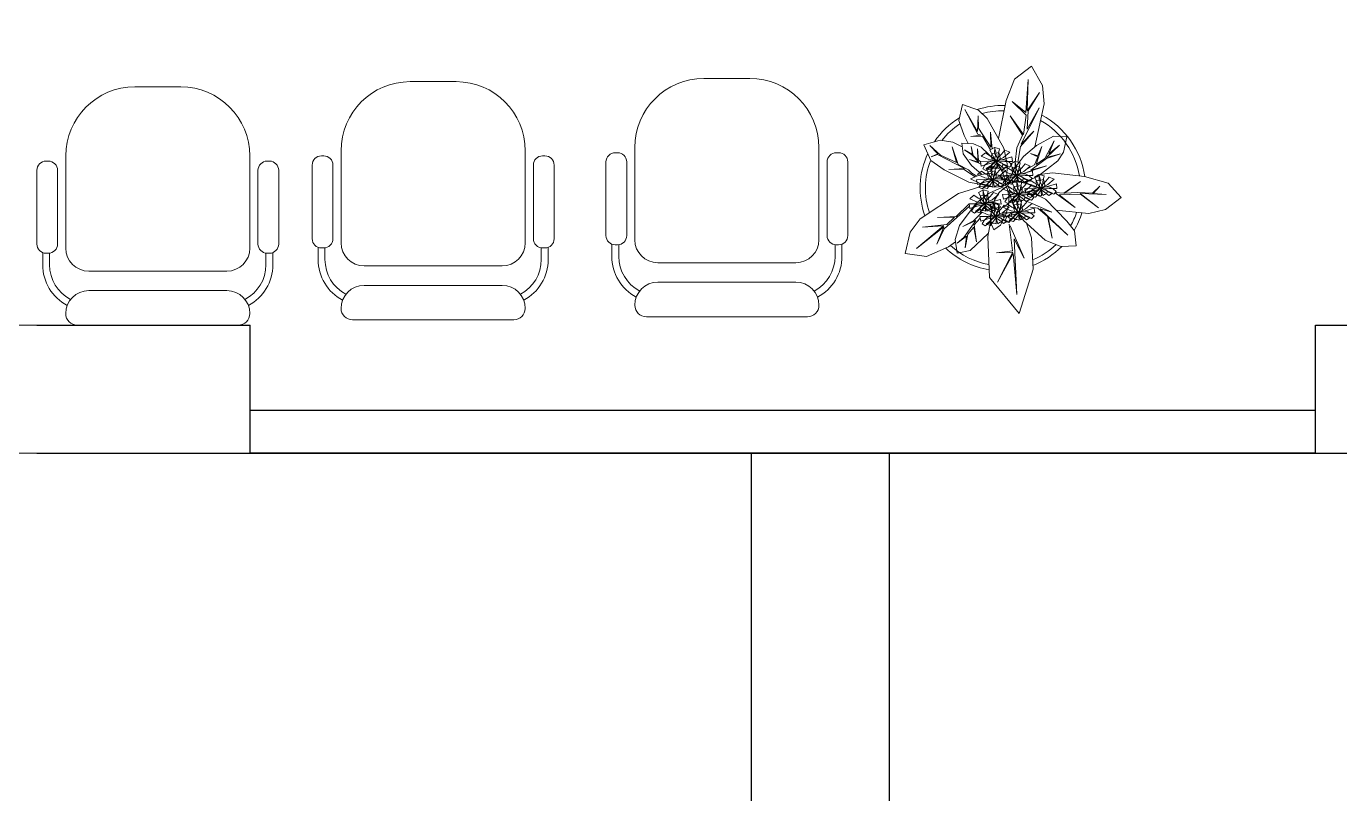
# Model space of a CAD drawing. Header units: millimetres. Extents: x -1911 to 4021, y -174 to 2851.
# Drawn here: x 416.9 to 725.1, y 158.6 to 338.5 of the extents above; entities that cross this region are included whole.
import ezdxf

# ---------------------------------------------------------------- set-up
doc = ezdxf.new("R2010")
doc.units = ezdxf.units.MM
doc.layers.add('ARREDI attrezzature - furniture', color=175, linetype='Continuous', lineweight=9)
doc.layers.add('PIANTA - plant', color=94, linetype='Continuous', lineweight=13)
doc.layers.add('FIORITURA - flower', color=7, linetype='Continuous', lineweight=0, true_color=0xeb00eb)

# ---------------------------------------------------------------- blocks, each defined once
blk = doc.blocks.new('pianta3')
at = {"layer": 'ARREDI attrezzature - furniture'}
for radius, start, end in [(19.41, 88.4924, 108.1217), (18.18, 89.1664, 105.5636), (19.41, 121.7051, 145.8337), (18.18, 123.6845, 141.9992), (18.18, 9.2486, 60.8808), (19.41, 8.2379, 61.9732), (19.41, 155.2534, 199.3579), (18.18, 158.753, 198.4028), (18.18, 330.9068, 342.0531), (19.41, 329.3535, 342.8282), (19.41, 226.1798, 260.4423), (18.18, 227.4038, 259.618), (18.18, 292.5583, 313.4518), (19.41, 291.2657, 315.3878)]:
    blk.add_arc((5662.1, 872.53), radius, start, end, dxfattribs=at)
at = {"layer": 'FIORITURA - flower', "lineweight": 0}
for points in [[(5660.62, 878.94), (5661.65, 879.16), (5662.62, 879.15), (5663.47, 878.73), (5664.18, 878.09), (5663.62, 877.45), (5662.37, 877.92), (5662.05, 878.07), (5661.94, 878.42), (5661.41, 878.7), (5660.66, 878.9), (5660.76, 878.14), (5661.03, 877.15), (5661.43, 877.43), (5661.93, 877.54), (5662.07, 877.99), (5661.94, 878.42), (5661.41, 878.7), (5660.7, 878.88), (5660.91, 879.38), (5661.03, 880.36), (5661.33, 881.79), (5660.18, 882.08), (5660.16, 880.75), (5660.73, 879.77), (5660.81, 879.26), (5660.61, 878.8), (5660.02, 878.89), (5659.6, 879.21), (5659.46, 879.85), (5659.49, 880.69), (5660.16, 880.75), (5660.73, 879.77), (5660.81, 879.13), (5660.71, 878.88), (5660.52, 878.34), (5660.08, 877.74), (5659.34, 876.75), (5658.34, 877), (5660.51, 878.82), (5659.7, 878.48), (5658.74, 878.28), (5657.04, 877.74), (5656.84, 878.81), (5658.74, 878.85), (5660.39, 878.94), (5658.8, 879.26), (5657.01, 880.04), (5657.99, 880.84), (5659, 880.16), (5659.87, 879.68), (5660.66, 878.91)], [(5660.56, 878.93), (5659.51, 878.86), (5658.58, 878.57), (5657.89, 877.93), (5657.39, 877.11), (5658.1, 876.66), (5659.17, 877.46), (5659.43, 877.69), (5659.43, 878.06), (5659.87, 878.48), (5660.53, 878.88), (5660.65, 878.13), (5660.68, 877.1), (5660.21, 877.26), (5659.7, 877.22), (5659.43, 877.61), (5659.43, 878.06), (5659.87, 878.48), (5660.5, 878.85), (5660.15, 879.27), (5659.77, 880.18), (5659.07, 881.47), (5660.1, 882.06), (5660.49, 880.79), (5660.22, 879.7), (5660.29, 879.18), (5660.61, 878.8), (5661.15, 879.06), (5661.46, 879.48), (5661.41, 880.13), (5661.15, 880.93), (5660.49, 880.79), (5660.22, 879.7), (5660.32, 879.06), (5660.49, 878.85), (5660.83, 878.39), (5661.42, 877.93), (5662.4, 877.19), (5663.3, 877.71), (5660.7, 878.85), (5661.57, 878.75), (5662.55, 878.82), (5664.33, 878.79), (5664.22, 879.87), (5662.39, 879.38), (5660.79, 878.99), (5662.22, 879.75), (5663.72, 881), (5662.55, 881.49), (5661.77, 880.56), (5661.07, 879.85), (5660.53, 878.89)], [(5665.43, 875.68), (5666.46, 875.9), (5667.43, 875.88), (5668.27, 875.46), (5668.99, 874.82), (5668.43, 874.19), (5667.18, 874.66), (5666.86, 874.8), (5666.75, 875.16), (5666.22, 875.44), (5665.47, 875.63), (5665.57, 874.88), (5665.83, 873.88), (5666.24, 874.17), (5666.74, 874.27), (5666.88, 874.73), (5666.75, 875.16), (5666.22, 875.44), (5665.51, 875.61), (5665.72, 876.12), (5665.84, 877.09), (5666.14, 878.53), (5664.99, 878.81), (5664.97, 877.48), (5665.54, 876.51), (5665.61, 875.99), (5665.42, 875.54), (5664.83, 875.63), (5664.41, 875.94), (5664.27, 876.59), (5664.3, 877.43), (5664.97, 877.48), (5665.54, 876.51), (5665.62, 875.87), (5665.52, 875.62), (5665.33, 875.08), (5664.89, 874.48), (5664.15, 873.48), (5663.15, 873.73), (5665.32, 875.55), (5664.51, 875.21), (5663.55, 875.01), (5661.85, 874.48), (5661.65, 875.54), (5663.55, 875.59), (5665.19, 875.67), (5663.61, 876), (5661.82, 876.77), (5662.8, 877.58), (5663.81, 876.9), (5664.68, 876.42), (5665.47, 875.64)], [(5665.37, 875.67), (5664.32, 875.59), (5663.39, 875.3), (5662.7, 874.66), (5662.19, 873.85), (5662.91, 873.4), (5663.98, 874.2), (5664.24, 874.43), (5664.24, 874.8), (5664.68, 875.22), (5665.34, 875.61), (5665.45, 874.86), (5665.48, 873.83), (5665.02, 873.99), (5664.51, 873.95), (5664.24, 874.35), (5664.24, 874.8), (5664.68, 875.22), (5665.3, 875.58), (5664.96, 876.01), (5664.58, 876.91), (5663.88, 878.2), (5664.91, 878.8), (5665.3, 877.53), (5665.03, 876.43), (5665.1, 875.92), (5665.42, 875.54), (5665.96, 875.79), (5666.27, 876.21), (5666.22, 876.87), (5665.96, 877.67), (5665.3, 877.53), (5665.03, 876.43), (5665.13, 875.8), (5665.3, 875.59), (5665.64, 875.12), (5666.22, 874.67), (5667.21, 873.92), (5668.11, 874.44), (5665.51, 875.58), (5666.38, 875.48), (5667.36, 875.56), (5669.14, 875.52), (5669.03, 876.6), (5667.19, 876.11), (5665.59, 875.73), (5667.02, 876.49), (5668.52, 877.73), (5667.36, 878.23), (5666.58, 877.29), (5665.88, 876.59), (5665.34, 875.62)], [(5659.72, 874.63), (5660.74, 874.86), (5661.72, 874.84), (5662.56, 874.42), (5663.28, 873.78), (5662.72, 873.15), (5661.47, 873.62), (5661.15, 873.76), (5661.04, 874.12), (5660.51, 874.4), (5659.76, 874.59), (5659.86, 873.84), (5660.12, 872.84), (5660.53, 873.13), (5661.03, 873.23), (5661.17, 873.69), (5661.04, 874.12), (5660.51, 874.4), (5659.8, 874.57), (5660.01, 875.07), (5660.13, 876.05), (5660.43, 877.49), (5659.28, 877.77), (5659.26, 876.44), (5659.83, 875.46), (5659.9, 874.95), (5659.71, 874.5), (5659.12, 874.59), (5658.7, 874.9), (5658.56, 875.55), (5658.59, 876.39), (5659.26, 876.44), (5659.83, 875.46), (5659.91, 874.82), (5659.8, 874.58), (5659.62, 874.04), (5659.18, 873.44), (5658.44, 872.44), (5657.44, 872.69), (5659.61, 874.51), (5658.8, 874.17), (5657.84, 873.97), (5656.14, 873.44), (5655.94, 874.5), (5657.84, 874.55), (5659.48, 874.63), (5657.9, 874.95), (5656.11, 875.73), (5657.09, 876.53), (5658.1, 875.86), (5658.97, 875.38), (5659.76, 874.6)], [(5659.66, 874.63), (5658.61, 874.55), (5657.68, 874.26), (5656.99, 873.62), (5656.48, 872.81), (5657.2, 872.36), (5658.27, 873.16), (5658.53, 873.39), (5658.53, 873.76), (5658.97, 874.18), (5659.63, 874.57), (5659.74, 873.82), (5659.77, 872.79), (5659.31, 872.95), (5658.8, 872.91), (5658.53, 873.31), (5658.53, 873.76), (5658.97, 874.18), (5659.59, 874.54), (5659.25, 874.97), (5658.87, 875.87), (5658.17, 877.16), (5659.2, 877.76), (5659.59, 876.49), (5659.32, 875.39), (5659.39, 874.88), (5659.71, 874.5), (5660.25, 874.75), (5660.56, 875.17), (5660.51, 875.83), (5660.25, 876.63), (5659.59, 876.49), (5659.32, 875.39), (5659.42, 874.75), (5659.59, 874.55), (5659.93, 874.08), (5660.51, 873.63), (5661.5, 872.88), (5662.4, 873.4), (5659.8, 874.54), (5660.67, 874.44), (5661.65, 874.52), (5663.43, 874.48), (5663.32, 875.56), (5661.48, 875.07), (5659.88, 874.69), (5661.31, 875.44), (5662.81, 876.69), (5661.64, 877.19), (5660.87, 876.25), (5660.17, 875.55), (5659.63, 874.58)], [(5671.06, 872.61), (5672.09, 872.83), (5673.07, 872.82), (5673.91, 872.39), (5674.62, 871.76), (5674.06, 871.12), (5672.81, 871.59), (5672.5, 871.73), (5672.39, 872.09), (5671.85, 872.37), (5671.1, 872.56), (5671.21, 871.81), (5671.47, 870.82), (5671.87, 871.1), (5672.37, 871.21), (5672.52, 871.66), (5672.39, 872.09), (5671.85, 872.37), (5671.15, 872.55), (5671.36, 873.05), (5671.47, 874.02), (5671.78, 875.46), (5670.62, 875.74), (5670.61, 874.42), (5671.17, 873.44), (5671.25, 872.93), (5671.05, 872.47), (5670.46, 872.56), (5670.05, 872.88), (5669.91, 873.52), (5669.93, 874.36), (5670.61, 874.42), (5671.17, 873.44), (5671.25, 872.8), (5671.15, 872.55), (5670.96, 872.01), (5670.52, 871.41), (5669.78, 870.41), (5668.78, 870.66), (5670.95, 872.48), (5670.15, 872.15), (5669.18, 871.94), (5667.49, 871.41), (5667.28, 872.48), (5669.19, 872.52), (5670.83, 872.6), (5669.24, 872.93), (5667.46, 873.7), (5668.44, 874.51), (5669.45, 873.83), (5670.32, 873.35), (5671.11, 872.58)], [(5671, 872.6), (5669.96, 872.53), (5669.02, 872.24), (5668.33, 871.59), (5667.83, 870.78), (5668.54, 870.33), (5669.61, 871.13), (5669.88, 871.36), (5669.88, 871.73), (5670.31, 872.15), (5670.98, 872.55), (5671.09, 871.79), (5671.12, 870.77), (5670.65, 870.93), (5670.14, 870.89), (5669.88, 871.28), (5669.88, 871.73), (5670.31, 872.15), (5670.94, 872.52), (5670.6, 872.94), (5670.21, 873.84), (5669.52, 875.14), (5670.55, 875.73), (5670.93, 874.46), (5670.67, 873.37), (5670.74, 872.85), (5671.05, 872.47), (5671.59, 872.72), (5671.91, 873.14), (5671.86, 873.8), (5671.6, 874.6), (5670.93, 874.46), (5670.67, 873.37), (5670.77, 872.73), (5670.94, 872.52), (5671.27, 872.05), (5671.86, 871.6), (5672.85, 870.85), (5673.74, 871.37), (5671.15, 872.51), (5672.01, 872.41), (5672.99, 872.49), (5674.77, 872.45), (5674.67, 873.54), (5672.83, 873.04), (5671.23, 872.66), (5672.66, 873.42), (5674.16, 874.67), (5672.99, 875.16), (5672.21, 874.23), (5671.51, 873.52), (5670.97, 872.56)], [(5657.95, 868.99), (5658.98, 869.21), (5659.95, 869.2), (5660.79, 868.78), (5661.51, 868.14), (5660.95, 867.5), (5659.7, 867.97), (5659.38, 868.12), (5659.27, 868.47), (5658.74, 868.75), (5657.99, 868.95), (5658.09, 868.19), (5658.35, 867.2), (5658.76, 867.48), (5659.26, 867.59), (5659.4, 868.04), (5659.27, 868.47), (5658.74, 868.75), (5658.03, 868.93), (5658.24, 869.43), (5658.36, 870.41), (5658.66, 871.84), (5657.51, 872.13), (5657.49, 870.8), (5658.06, 869.82), (5658.14, 869.31), (5657.94, 868.85), (5657.35, 868.94), (5656.93, 869.26), (5656.79, 869.9), (5656.82, 870.74), (5657.49, 870.8), (5658.06, 869.82), (5658.14, 869.18), (5658.04, 868.93), (5657.85, 868.39), (5657.41, 867.79), (5656.67, 866.8), (5655.67, 867.05), (5657.84, 868.87), (5657.03, 868.53), (5656.07, 868.33), (5654.37, 867.79), (5654.17, 868.86), (5656.07, 868.9), (5657.72, 868.99), (5656.13, 869.31), (5654.34, 870.09), (5655.32, 870.89), (5656.33, 870.21), (5657.2, 869.73), (5657.99, 868.96)], [(5657.89, 868.98), (5656.84, 868.91), (5655.91, 868.62), (5655.22, 867.98), (5654.71, 867.16), (5655.43, 866.71), (5656.5, 867.51), (5656.76, 867.74), (5656.76, 868.11), (5657.2, 868.53), (5657.86, 868.93), (5657.98, 868.18), (5658, 867.15), (5657.54, 867.31), (5657.03, 867.27), (5656.76, 867.66), (5656.76, 868.11), (5657.2, 868.53), (5657.83, 868.9), (5657.48, 869.32), (5657.1, 870.23), (5656.4, 871.52), (5657.43, 872.11), (5657.82, 870.84), (5657.55, 869.75), (5657.62, 869.23), (5657.94, 868.85), (5658.48, 869.11), (5658.79, 869.53), (5658.74, 870.18), (5658.48, 870.98), (5657.82, 870.84), (5657.55, 869.75), (5657.65, 869.11), (5657.82, 868.9), (5658.16, 868.44), (5658.74, 867.98), (5659.73, 867.24), (5660.63, 867.76), (5658.03, 868.9), (5658.9, 868.8), (5659.88, 868.87), (5661.66, 868.84), (5661.55, 869.92), (5659.71, 869.43), (5658.12, 869.04), (5659.55, 869.8), (5661.04, 871.05), (5659.88, 871.54), (5659.1, 870.61), (5658.4, 869.9), (5657.86, 868.94)], [(5665.8, 871.21), (5666.83, 871.43), (5667.8, 871.42), (5668.65, 871), (5669.36, 870.36), (5668.8, 869.72), (5667.55, 870.19), (5667.23, 870.34), (5667.13, 870.69), (5666.59, 870.97), (5665.84, 871.16), (5665.95, 870.41), (5666.21, 869.42), (5666.61, 869.7), (5667.11, 869.81), (5667.26, 870.26), (5667.13, 870.69), (5666.59, 870.97), (5665.89, 871.15), (5666.1, 871.65), (5666.21, 872.63), (5666.52, 874.06), (5665.36, 874.34), (5665.35, 873.02), (5665.91, 872.04), (5665.99, 871.53), (5665.79, 871.07), (5665.2, 871.16), (5664.78, 871.48), (5664.65, 872.12), (5664.67, 872.96), (5665.35, 873.02), (5665.91, 872.04), (5665.99, 871.4), (5665.89, 871.15), (5665.7, 870.61), (5665.26, 870.01), (5664.52, 869.02), (5663.52, 869.26), (5665.69, 871.09), (5664.89, 870.75), (5663.92, 870.55), (5662.22, 870.01), (5662.02, 871.08), (5663.93, 871.12), (5665.57, 871.21), (5663.98, 871.53), (5662.19, 872.3), (5663.18, 873.11), (5664.18, 872.43), (5665.05, 871.95), (5665.85, 871.18)], [(5665.74, 871.2), (5664.69, 871.13), (5663.76, 870.84), (5663.07, 870.2), (5662.57, 869.38), (5663.28, 868.93), (5664.35, 869.73), (5664.61, 869.96), (5664.62, 870.33), (5665.05, 870.75), (5665.72, 871.15), (5665.83, 870.4), (5665.86, 869.37), (5665.39, 869.53), (5664.88, 869.49), (5664.61, 869.88), (5664.62, 870.33), (5665.05, 870.75), (5665.68, 871.12), (5665.34, 871.54), (5664.95, 872.44), (5664.25, 873.74), (5665.28, 874.33), (5665.67, 873.06), (5665.4, 871.97), (5665.47, 871.45), (5665.79, 871.07), (5666.33, 871.32), (5666.64, 871.74), (5666.59, 872.4), (5666.34, 873.2), (5665.67, 873.06), (5665.4, 871.97), (5665.51, 871.33), (5665.67, 871.12), (5666.01, 870.65), (5666.6, 870.2), (5667.59, 869.46), (5668.48, 869.98), (5665.88, 871.11), (5666.75, 871.01), (5667.73, 871.09), (5669.51, 871.06), (5669.41, 872.14), (5667.57, 871.64), (5665.97, 871.26), (5667.4, 872.02), (5668.9, 873.27), (5667.73, 873.76), (5666.95, 872.83), (5666.25, 872.12), (5665.71, 871.16)], [(5660.47, 866.02), (5661.5, 866.25), (5662.48, 866.23), (5663.32, 865.81), (5664.03, 865.17), (5663.48, 864.54), (5662.22, 865), (5661.91, 865.15), (5661.8, 865.5), (5661.26, 865.79), (5660.51, 865.98), (5660.62, 865.22), (5660.88, 864.23), (5661.28, 864.51), (5661.78, 864.62), (5661.93, 865.08), (5661.8, 865.5), (5661.26, 865.79), (5660.56, 865.96), (5660.77, 866.46), (5660.88, 867.44), (5661.19, 868.87), (5660.03, 869.16), (5660.02, 867.83), (5660.58, 866.85), (5660.66, 866.34), (5660.46, 865.88), (5659.87, 865.97), (5659.46, 866.29), (5659.32, 866.94), (5659.34, 867.78), (5660.02, 867.83), (5660.58, 866.85), (5660.66, 866.21), (5660.56, 865.96), (5660.37, 865.42), (5659.93, 864.82), (5659.2, 863.83), (5658.19, 864.08), (5660.36, 865.9), (5659.56, 865.56), (5658.59, 865.36), (5656.9, 864.82), (5656.7, 865.89), (5658.6, 865.93), (5660.24, 866.02), (5658.66, 866.34), (5656.87, 867.12), (5657.85, 867.92), (5658.86, 867.24), (5659.73, 866.76), (5660.52, 865.99)], [(5660.42, 866.01), (5659.37, 865.94), (5658.44, 865.65), (5657.74, 865.01), (5657.24, 864.2), (5657.95, 863.74), (5659.02, 864.54), (5659.29, 864.77), (5659.29, 865.14), (5659.72, 865.56), (5660.39, 865.96), (5660.5, 865.21), (5660.53, 864.18), (5660.06, 864.34), (5659.55, 864.3), (5659.29, 864.7), (5659.29, 865.14), (5659.72, 865.56), (5660.35, 865.93), (5660.01, 866.35), (5659.62, 867.26), (5658.93, 868.55), (5659.96, 869.15), (5660.34, 867.88), (5660.08, 866.78), (5660.15, 866.27), (5660.46, 865.88), (5661, 866.14), (5661.32, 866.56), (5661.27, 867.22), (5661.01, 868.01), (5660.34, 867.88), (5660.08, 866.78), (5660.18, 866.14), (5660.35, 865.93), (5660.68, 865.47), (5661.27, 865.02), (5662.26, 864.27), (5663.15, 864.79), (5660.56, 865.93), (5661.42, 865.83), (5662.41, 865.9), (5664.19, 865.87), (5664.08, 866.95), (5662.24, 866.46), (5660.64, 866.08), (5662.07, 866.83), (5663.57, 868.08), (5662.4, 868.57), (5661.62, 867.64), (5660.92, 866.94), (5660.38, 865.97)], [(5665.85, 866.9), (5666.87, 867.13), (5667.85, 867.11), (5668.69, 866.69), (5669.4, 866.05), (5668.85, 865.42), (5667.59, 865.88), (5667.28, 866.03), (5667.17, 866.38), (5666.64, 866.67), (5665.89, 866.86), (5665.99, 866.1), (5666.25, 865.11), (5666.66, 865.39), (5667.16, 865.5), (5667.3, 865.96), (5667.17, 866.38), (5666.64, 866.67), (5665.93, 866.84), (5666.14, 867.34), (5666.26, 868.32), (5666.56, 869.75), (5665.41, 870.04), (5665.39, 868.71), (5665.96, 867.73), (5666.03, 867.22), (5665.84, 866.76), (5665.25, 866.85), (5664.83, 867.17), (5664.69, 867.82), (5664.71, 868.66), (5665.39, 868.71), (5665.96, 867.73), (5666.04, 867.09), (5665.93, 866.84), (5665.74, 866.3), (5665.31, 865.7), (5664.57, 864.71), (5663.56, 864.96), (5665.73, 866.78), (5664.93, 866.44), (5663.97, 866.24), (5662.27, 865.7), (5662.07, 866.77), (5663.97, 866.81), (5665.61, 866.9), (5664.03, 867.22), (5662.24, 868), (5663.22, 868.8), (5664.23, 868.12), (5665.1, 867.64), (5665.89, 866.87)], [(5665.79, 866.89), (5664.74, 866.82), (5663.81, 866.53), (5663.12, 865.89), (5662.61, 865.08), (5663.32, 864.62), (5664.4, 865.42), (5664.66, 865.65), (5664.66, 866.02), (5665.1, 866.44), (5665.76, 866.84), (5665.87, 866.09), (5665.9, 865.06), (5665.44, 865.22), (5664.93, 865.18), (5664.66, 865.58), (5664.66, 866.02), (5665.1, 866.44), (5665.72, 866.81), (5665.38, 867.23), (5665, 868.14), (5664.3, 869.43), (5665.33, 870.03), (5665.72, 868.76), (5665.45, 867.66), (5665.52, 867.15), (5665.84, 866.76), (5666.38, 867.02), (5666.69, 867.44), (5666.64, 868.1), (5666.38, 868.89), (5665.72, 868.76), (5665.45, 867.66), (5665.55, 867.02), (5665.72, 866.81), (5666.05, 866.35), (5666.64, 865.9), (5667.63, 865.15), (5668.52, 865.67), (5665.93, 866.81), (5666.8, 866.71), (5667.78, 866.78), (5669.56, 866.75), (5669.45, 867.83), (5667.61, 867.34), (5666.01, 866.96), (5667.44, 867.71), (5668.94, 868.96), (5667.77, 869.45), (5667, 868.52), (5666.3, 867.82), (5665.75, 866.85)]]:
    blk.add_lwpolyline(points, dxfattribs=at)
at = {"layer": 'PIANTA - plant', "linetype": 'Continuous', "lineweight": 0}
for p, q in [((5668.79, 901.12), (5664.79, 898.1)), ((5671.39, 896.64), (5668.79, 901.12)), ((5664.79, 898.1), (5662.84, 893.08)), ((5671.79, 892.33), (5671.39, 896.64)), ((5652.61, 892.21), (5651.75, 888.39)), ((5656.41, 890.85), (5652.61, 892.21)), ((5658.4, 888.87), (5656.41, 890.85)), ((5662.84, 893.08), (5661.04, 884.2)), ((5669.6, 882.21), (5671.79, 892.33)), ((5651.75, 888.39), (5653.01, 884.87)), ((5662.32, 881.95), (5658.4, 888.87)), ((5653.01, 884.87), (5653.97, 883.02)), ((5673.97, 884.71), (5669.98, 882.53)), ((5677.11, 884.56), (5673.97, 884.71)), ((5676.31, 880.97), (5677.11, 884.56)), ((5647.35, 883.79), (5643.55, 882.74)), ((5643.55, 882.74), (5645.18, 879.05)), ((5650.34, 883.32), (5647.35, 883.79)), ((5652.56, 882.24), (5650.34, 883.32)), ((5652.43, 883.1), (5655.23, 882.96)), ((5652.79, 880.6), (5652.43, 883.1)), ((5655.23, 882.96), (5656.99, 882.13)), ((5656.99, 882.13), (5660.55, 878.78)), ((5663.09, 878.25), (5662.32, 881.95)), ((5669.98, 882.53), (5666.93, 879.96)), ((5645.18, 879.05), (5648.36, 876.85)), ((5654.77, 877.86), (5652.79, 880.6)), ((5660.55, 878.78), (5661.96, 876.48)), ((5666.93, 879.96), (5664.59, 876.88)), ((5670.13, 875.25), (5675, 878.98)), ((5675, 878.98), (5676.31, 880.97)), ((5648.36, 876.85), (5654.13, 873.98)), ((5656.71, 875.69), (5654.47, 874.71)), ((5657.18, 875.78), (5654.77, 877.86)), ((5658.84, 876.1), (5656.71, 875.69)), ((5661.04, 875.62), (5658.84, 876.1)), ((5662.04, 874.86), (5661.04, 875.62)), ((5661.96, 876.48), (5662.62, 874.47)), ((5663.03, 874.92), (5663.09, 878.25)), ((5664.59, 876.88), (5663.58, 874.27)), ((5666.9, 873.95), (5670.13, 875.25)), ((5673.71, 876.13), (5670.75, 875.72)), ((5681.26, 875.32), (5673.71, 876.13)), ((5686.82, 873.76), (5681.26, 875.32)), ((5651.67, 871.27), (5656.68, 872.88)), ((5654.13, 873.98), (5658.21, 873.17)), ((5654.47, 874.71), (5656.59, 873.7)), ((5656.59, 873.7), (5660.11, 872.76)), ((5656.68, 872.88), (5658.99, 873.06)), ((5658.21, 873.17), (5658.49, 873.19)), ((5661.83, 872.73), (5658.85, 871.42)), ((5660.11, 872.76), (5662, 872.94)), ((5662.51, 872.65), (5661.2, 871.57)), ((5662.36, 872.53), (5661.83, 872.73)), ((5662, 872.94), (5662.7, 873.37)), ((5662.68, 874), (5662.04, 874.86)), ((5662.43, 874.27), (5663.03, 874.92)), ((5662.87, 872.68), (5662.51, 872.65)), ((5662.7, 873.37), (5662.68, 874)), ((5663.07, 872.52), (5662.87, 872.68)), ((5662.88, 874.75), (5663.16, 874.34)), ((5663.46, 870.78), (5663.07, 872.52)), ((5663.16, 874.34), (5663.66, 874.48)), ((5663.33, 873.39), (5663.27, 873.24)), ((5663.27, 873.24), (5663.3, 872.87)), ((5663.3, 872.87), (5663.83, 871.96)), ((5663.87, 873.89), (5663.33, 873.39)), ((5663.7, 872.18), (5663.51, 871.82)), ((5663.58, 874.27), (5663.76, 873.84)), ((5665.19, 874.23), (5663.87, 873.89)), ((5668.87, 873.37), (5665.19, 874.23)), ((5666.59, 873.9), (5666.9, 873.95)), ((5671, 872.45), (5668.87, 873.37)), ((5668.89, 871.38), (5671, 872.45)), ((5689.87, 870.34), (5686.82, 873.76)), ((5642.73, 865.4), (5651.67, 871.27)), ((5655.85, 869.05), (5651.9, 863.79)), ((5658.85, 871.42), (5655.85, 869.05)), ((5660.12, 869.73), (5659.16, 866.25)), ((5661.2, 871.57), (5660.12, 869.73)), ((5663.47, 868.85), (5663.46, 870.78)), ((5663.51, 871.82), (5664.6, 868.48)), ((5663.83, 871.96), (5664.68, 871.26)), ((5664.68, 871.26), (5666.79, 870.84)), ((5666.79, 870.84), (5668.89, 871.38)), ((5672.07, 869.95), (5669.06, 871.47)), ((5677.11, 864.83), (5672.07, 869.95)), ((5686.19, 867.56), (5689.87, 870.34)), ((5659.16, 866.25), (5659.2, 864.57)), ((5661.56, 863.86), (5662.76, 866.41)), ((5662.76, 866.41), (5663.47, 868.85)), ((5664.6, 868.48), (5666.96, 865)), ((5674.56, 867.42), (5682.23, 866.64)), ((5682.23, 866.64), (5686.19, 867.56)), ((5640.32, 862.22), (5642.73, 865.4)), ((5651.9, 863.79), (5650.91, 860.51)), ((5659.2, 864.56), (5658.53, 861.25)), ((5659.2, 864.57), (5660, 862.76)), ((5660, 862.76), (5661.56, 863.86)), ((5666.96, 865), (5672.02, 860.4)), ((5668.82, 860.9), (5667.66, 864.36)), ((5678.87, 862.53), (5677.11, 864.83)), ((5639.14, 857.26), (5640.32, 862.22)), ((5650.98, 859.97), (5649.33, 858.82)), ((5650.91, 860.51), (5651.34, 857.29)), ((5654.42, 857.95), (5658.67, 861.93)), ((5658.53, 861.25), (5658.95, 851.63)), ((5669.18, 853.54), (5668.82, 860.9)), ((5672.02, 860.4), (5675.66, 858.89)), ((5679.31, 859.06), (5678.87, 862.53)), ((5644.14, 856.53), (5639.14, 857.26)), ((5649.33, 858.82), (5644.14, 856.53)), ((5651.34, 857.29), (5654.42, 857.95)), ((5675.66, 858.89), (5679.31, 859.06)), ((5658.95, 851.63), (5665.93, 843.15)), ((5665.93, 843.15), (5669.18, 853.54))]:
    blk.add_line(p, q, dxfattribs=at)
for points in [[(5665.57, 878.67), (5666.24, 882.31), (5669.33, 885.92), (5666.42, 882.9), (5670.65, 891.41), (5667.82, 886.38), (5668.06, 890.66), (5670.72, 894.98), (5667.78, 890.65), (5668.05, 898.05), (5667.46, 890.32), (5664.29, 892.87), (5667.58, 889.67), (5666.93, 885.13), (5663.8, 889.55), (5666.71, 884.95), (5665.36, 882.04), (5664.98, 878.56)], [(5659.59, 881.77), (5659.19, 885.69), (5659.3, 882.2), (5656.35, 886.6), (5656.3, 889.55), (5656.14, 885.86), (5653.14, 891), (5656.21, 885.2), (5656.94, 884.99), (5654.56, 884.66), (5657.34, 884.76), (5659.2, 881.55)], [(5655.59, 875.2), (5652.85, 877.02), (5649.42, 876.93), (5653.1, 877.13), (5646.76, 880.45), (5645.25, 879.92), (5646.82, 880.64), (5644.99, 882.54), (5647.48, 880.27), (5651.22, 878.56), (5650.18, 882.26), (5651.57, 878.13), (5654.02, 876.85), (5654.84, 876.05), (5655.98, 875.37)], [(5656.94, 878.27), (5654.29, 879.3), (5656.47, 878.64), (5654.84, 880.35), (5653.11, 881.57), (5654.96, 880.44), (5654.69, 882.34), (5655.14, 880.25), (5656.22, 879.15), (5656.16, 881.81), (5656.38, 879.11), (5656.84, 878.81)], [(5667.8, 876.27), (5672.32, 877.8), (5668.64, 876.76), (5672.36, 879.54), (5675.65, 880.57), (5672.34, 879.71), (5675.42, 882.66), (5672.9, 880.61), (5674.14, 883.62), (5671.97, 879.49), (5669.88, 878.13), (5671.25, 882.36), (5670.28, 880.11), (5668.56, 880.68), (5670.28, 879.9), (5669.48, 878.03), (5667.33, 876.74)], [(5674.34, 871.44), (5679.02, 868), (5675.3, 871.01), (5680.32, 871.16), (5684.5, 867.96), (5680.27, 871.33), (5686.32, 871.08), (5683.28, 871.29), (5684.87, 873), (5683.16, 871.36), (5679.7, 871.54), (5676.53, 871.35), (5680.29, 874.12), (5676.43, 871.37), (5674.43, 871.54)], [(5654.27, 868.32), (5648.33, 863.03), (5646.6, 859.46), (5648.26, 863.52), (5641.8, 858.37), (5648.17, 863.69), (5643.27, 863.43), (5648.93, 864.06), (5650.76, 865.72), (5646.79, 865.7), (5651.11, 865.93), (5654.17, 868.86)], [(5657.23, 866.96), (5655.22, 864.92), (5652.71, 863.53), (5655.78, 864.99), (5652.95, 860.98), (5651.4, 859.62), (5653.54, 861.33), (5653.25, 858.56), (5653.88, 861.74), (5655.26, 863.41), (5655.88, 860.01), (5655.33, 863.94), (5656.76, 865.53)], [(5668.94, 868.96), (5673.55, 866.92), (5670.82, 867.72), (5677.36, 861.53), (5672.73, 865.77), (5673.67, 860.81), (5672.56, 865.9), (5670.27, 867.9), (5668.55, 868.12)], [(5663.84, 863.75), (5667.13, 856.15), (5664.71, 860.71), (5665.41, 847.66), (5664.51, 857.21), (5660.81, 850.51), (5664.47, 857.58), (5660.6, 857.39), (5664.38, 857.88), (5663.61, 864.08)]]:
    blk.add_lwpolyline(points, dxfattribs=at)

msp = doc.modelspace()

# ---------------------------------------------------------------- linework, layer by layer
for p, q in [((419.42, 268.43), (469.42, 268.43)), ((469.42, 238.43), (469.42, 268.43)), ((719.42, 238.43), (719.42, 268.43)), ((719.42, 268.43), (819.42, 268.43)), ((419.42, 238.43), (819.42, 238.43)), ((587.08, 33.49), (587.08, 238.43)), ((587.08, 33.49), (587.08, 238.43)), ((619.42, 53.43), (619.42, 238.43)), ((619.42, 53.43), (619.42, 238.43))]:
    msp.add_line(p, q)
at = {"color": 2}
for p, q in [((719.42, 248.43), (469.42, 248.43)), ((719.42, 238.43), (469.42, 238.43))]:
    msp.add_line(p, q, dxfattribs=at)
for radius in [200, 170]:
    msp.add_arc((419.42, 438.43), radius, 180, 270)
at = {"layer": 'ARREDI attrezzature - furniture'}
for p, q in [((453.18, 324.29), (442.38, 324.29)), ((453.18, 324.29), (442.38, 324.29)), ((453.18, 324.29), (442.38, 324.29)), ((453.18, 324.29), (442.38, 324.29)), ((453.18, 324.29), (442.38, 324.29)), ((453.18, 324.29), (442.38, 324.29)), ((517.79, 325.52), (506.99, 325.52)), ((517.79, 325.52), (506.99, 325.52)), ((517.79, 325.52), (506.99, 325.52)), ((517.79, 325.52), (506.99, 325.52)), ((517.79, 325.52), (506.99, 325.52)), ((517.79, 325.52), (506.99, 325.52)), ((586.71, 326.26), (575.91, 326.26)), ((586.71, 326.26), (575.91, 326.26)), ((586.71, 326.26), (575.91, 326.26)), ((586.71, 326.26), (575.91, 326.26)), ((586.71, 326.26), (575.91, 326.26)), ((586.71, 326.26), (575.91, 326.26)), ((490.79, 309.32), (490.79, 287.72)), ((490.79, 309.32), (490.79, 287.72)), ((490.79, 309.32), (490.79, 287.72)), ((490.79, 309.32), (490.79, 287.72)), ((490.79, 309.32), (490.79, 287.72)), ((490.79, 309.32), (490.79, 287.72)), ((533.99, 287.72), (533.99, 309.32)), ((533.99, 287.72), (533.99, 309.32)), ((533.99, 287.72), (533.99, 309.32)), ((533.99, 287.72), (533.99, 309.32)), ((533.99, 287.72), (533.99, 309.32)), ((533.99, 287.72), (533.99, 309.32)), ((555.64, 308.86), (555.1, 308.86)), ((555.64, 308.86), (555.1, 308.86)), ((555.64, 308.86), (555.1, 308.86)), ((555.64, 308.86), (555.1, 308.86)), ((555.64, 308.86), (555.1, 308.86)), ((555.64, 308.86), (555.1, 308.86)), ((559.71, 310.06), (559.71, 288.46)), ((559.71, 310.06), (559.71, 288.46)), ((559.71, 310.06), (559.71, 288.46)), ((559.71, 310.06), (559.71, 288.46)), ((559.71, 310.06), (559.71, 288.46)), ((559.71, 310.06), (559.71, 288.46)), ((602.91, 288.46), (602.91, 310.06)), ((602.91, 288.46), (602.91, 310.06)), ((602.91, 288.46), (602.91, 310.06)), ((602.91, 288.46), (602.91, 310.06)), ((602.91, 288.46), (602.91, 310.06)), ((602.91, 288.46), (602.91, 310.06)), ((606.98, 308.86), (607.52, 308.86)), ((606.98, 308.86), (607.52, 308.86)), ((606.98, 308.86), (607.52, 308.86)), ((606.98, 308.86), (607.52, 308.86)), ((606.98, 308.86), (607.52, 308.86)), ((606.98, 308.86), (607.52, 308.86)), ((422.12, 306.89), (421.58, 306.89)), ((422.12, 306.89), (421.58, 306.89)), ((422.12, 306.89), (421.58, 306.89)), ((422.12, 306.89), (421.58, 306.89)), ((422.12, 306.89), (421.58, 306.89)), ((422.12, 306.89), (421.58, 306.89)), ((426.18, 308.09), (426.18, 286.49)), ((426.18, 308.09), (426.18, 286.49)), ((426.18, 308.09), (426.18, 286.49)), ((426.18, 308.09), (426.18, 286.49)), ((426.18, 308.09), (426.18, 286.49)), ((426.18, 308.09), (426.18, 286.49)), ((469.38, 286.49), (469.38, 308.09)), ((469.38, 286.49), (469.38, 308.09)), ((469.38, 286.49), (469.38, 308.09)), ((469.38, 286.49), (469.38, 308.09)), ((469.38, 286.49), (469.38, 308.09)), ((469.38, 286.49), (469.38, 308.09)), ((473.45, 306.89), (473.99, 306.89)), ((473.45, 306.89), (473.99, 306.89)), ((473.45, 306.89), (473.99, 306.89)), ((473.45, 306.89), (473.99, 306.89)), ((473.45, 306.89), (473.99, 306.89)), ((473.45, 306.89), (473.99, 306.89)), ((484.02, 305.96), (484.02, 288.68)), ((484.02, 305.96), (484.02, 288.68)), ((484.02, 305.96), (484.02, 288.68)), ((484.02, 305.96), (484.02, 288.68)), ((484.02, 305.96), (484.02, 288.68)), ((484.02, 305.96), (484.02, 288.68)), ((486.72, 308.12), (486.18, 308.12)), ((486.72, 308.12), (486.18, 308.12)), ((486.72, 308.12), (486.18, 308.12)), ((486.72, 308.12), (486.18, 308.12)), ((486.72, 308.12), (486.18, 308.12)), ((486.72, 308.12), (486.18, 308.12)), ((488.88, 288.68), (488.88, 305.96)), ((488.88, 288.68), (488.88, 305.96)), ((488.88, 288.68), (488.88, 305.96)), ((488.88, 288.68), (488.88, 305.96)), ((488.88, 288.68), (488.88, 305.96)), ((488.88, 288.68), (488.88, 305.96)), ((535.9, 288.68), (535.9, 305.96)), ((535.9, 288.68), (535.9, 305.96)), ((535.9, 288.68), (535.9, 305.96)), ((535.9, 288.68), (535.9, 305.96)), ((535.9, 288.68), (535.9, 305.96)), ((535.9, 288.68), (535.9, 305.96)), ((538.06, 308.12), (538.6, 308.12)), ((538.06, 308.12), (538.6, 308.12)), ((538.06, 308.12), (538.6, 308.12)), ((538.06, 308.12), (538.6, 308.12)), ((538.06, 308.12), (538.6, 308.12)), ((538.06, 308.12), (538.6, 308.12)), ((540.76, 305.96), (540.76, 288.68)), ((540.76, 305.96), (540.76, 288.68)), ((540.76, 305.96), (540.76, 288.68)), ((540.76, 305.96), (540.76, 288.68)), ((540.76, 305.96), (540.76, 288.68)), ((540.76, 305.96), (540.76, 288.68)), ((552.94, 306.7), (552.94, 289.42)), ((552.94, 306.7), (552.94, 289.42)), ((552.94, 306.7), (552.94, 289.42)), ((552.94, 306.7), (552.94, 289.42)), ((552.94, 306.7), (552.94, 289.42)), ((552.94, 306.7), (552.94, 289.42)), ((557.8, 289.42), (557.8, 306.7)), ((557.8, 289.42), (557.8, 306.7)), ((557.8, 289.42), (557.8, 306.7)), ((557.8, 289.42), (557.8, 306.7)), ((557.8, 289.42), (557.8, 306.7)), ((557.8, 289.42), (557.8, 306.7)), ((604.82, 289.42), (604.82, 306.7)), ((604.82, 289.42), (604.82, 306.7)), ((604.82, 289.42), (604.82, 306.7)), ((604.82, 289.42), (604.82, 306.7)), ((604.82, 289.42), (604.82, 306.7)), ((604.82, 289.42), (604.82, 306.7)), ((609.68, 306.7), (609.68, 289.42)), ((609.68, 306.7), (609.68, 289.42)), ((609.68, 306.7), (609.68, 289.42)), ((609.68, 306.7), (609.68, 289.42)), ((609.68, 306.7), (609.68, 289.42)), ((609.68, 306.7), (609.68, 289.42)), ((419.42, 304.73), (419.42, 287.45)), ((419.42, 304.73), (419.42, 287.45)), ((419.42, 304.73), (419.42, 287.45)), ((419.42, 304.73), (419.42, 287.45)), ((419.42, 304.73), (419.42, 287.45)), ((419.42, 304.73), (419.42, 287.45)), ((424.28, 287.45), (424.28, 304.73)), ((424.28, 287.45), (424.28, 304.73)), ((424.28, 287.45), (424.28, 304.73)), ((424.28, 287.45), (424.28, 304.73)), ((424.28, 287.45), (424.28, 304.73)), ((424.28, 287.45), (424.28, 304.73)), ((471.29, 287.45), (471.29, 304.73)), ((471.29, 287.45), (471.29, 304.73)), ((471.29, 287.45), (471.29, 304.73)), ((471.29, 287.45), (471.29, 304.73)), ((471.29, 287.45), (471.29, 304.73)), ((471.29, 287.45), (471.29, 304.73)), ((476.15, 304.73), (476.15, 287.45)), ((476.15, 304.73), (476.15, 287.45)), ((476.15, 304.73), (476.15, 287.45)), ((476.15, 304.73), (476.15, 287.45)), ((476.15, 304.73), (476.15, 287.45)), ((476.15, 304.73), (476.15, 287.45)), ((485.39, 283.82), (485.39, 286.67)), ((485.39, 283.82), (485.39, 286.67)), ((485.39, 283.82), (485.39, 286.67)), ((485.39, 283.82), (485.39, 286.67)), ((485.39, 283.82), (485.39, 286.67)), ((485.39, 283.82), (485.39, 286.67)), ((539.39, 283.82), (539.39, 286.67)), ((539.39, 283.82), (539.39, 286.67)), ((539.39, 283.82), (539.39, 286.67)), ((539.39, 283.82), (539.39, 286.67)), ((539.39, 283.82), (539.39, 286.67)), ((539.39, 283.82), (539.39, 286.67)), ((554.31, 284.56), (554.31, 287.41)), ((554.31, 284.56), (554.31, 287.41)), ((554.31, 284.56), (554.31, 287.41)), ((554.31, 284.56), (554.31, 287.41)), ((554.31, 284.56), (554.31, 287.41)), ((554.31, 284.56), (554.31, 287.41)), ((555.1, 287.26), (555.64, 287.26)), ((555.1, 287.26), (555.64, 287.26)), ((555.1, 287.26), (555.64, 287.26)), ((555.1, 287.26), (555.64, 287.26)), ((555.1, 287.26), (555.64, 287.26)), ((555.1, 287.26), (555.64, 287.26)), ((555.93, 284.56), (555.93, 287.28)), ((555.93, 284.56), (555.93, 287.28)), ((555.93, 284.56), (555.93, 287.28)), ((555.93, 284.56), (555.93, 287.28)), ((555.93, 284.56), (555.93, 287.28)), ((555.93, 284.56), (555.93, 287.28)), ((606.69, 284.56), (606.69, 287.28)), ((606.69, 284.56), (606.69, 287.28)), ((606.69, 284.56), (606.69, 287.28)), ((606.69, 284.56), (606.69, 287.28)), ((606.69, 284.56), (606.69, 287.28)), ((606.69, 284.56), (606.69, 287.28)), ((607.52, 287.26), (606.98, 287.26)), ((607.52, 287.26), (606.98, 287.26)), ((607.52, 287.26), (606.98, 287.26)), ((607.52, 287.26), (606.98, 287.26)), ((607.52, 287.26), (606.98, 287.26)), ((607.52, 287.26), (606.98, 287.26)), ((608.31, 284.56), (608.31, 287.41)), ((608.31, 284.56), (608.31, 287.41)), ((608.31, 284.56), (608.31, 287.41)), ((608.31, 284.56), (608.31, 287.41)), ((608.31, 284.56), (608.31, 287.41)), ((608.31, 284.56), (608.31, 287.41)), ((420.78, 282.59), (420.78, 285.44)), ((420.78, 282.59), (420.78, 285.44)), ((420.78, 282.59), (420.78, 285.44)), ((420.78, 282.59), (420.78, 285.44)), ((420.78, 282.59), (420.78, 285.44)), ((420.78, 282.59), (420.78, 285.44)), ((421.58, 285.29), (422.12, 285.29)), ((421.58, 285.29), (422.12, 285.29)), ((421.58, 285.29), (422.12, 285.29)), ((421.58, 285.29), (422.12, 285.29)), ((421.58, 285.29), (422.12, 285.29)), ((421.58, 285.29), (422.12, 285.29)), ((422.4, 282.59), (422.4, 285.31)), ((422.4, 282.59), (422.4, 285.31)), ((422.4, 282.59), (422.4, 285.31)), ((422.4, 282.59), (422.4, 285.31)), ((422.4, 282.59), (422.4, 285.31)), ((422.4, 282.59), (422.4, 285.31)), ((473.16, 282.59), (473.16, 285.31)), ((473.16, 282.59), (473.16, 285.31)), ((473.16, 282.59), (473.16, 285.31)), ((473.16, 282.59), (473.16, 285.31)), ((473.16, 282.59), (473.16, 285.31)), ((473.16, 282.59), (473.16, 285.31)), ((473.99, 285.29), (473.45, 285.29)), ((473.99, 285.29), (473.45, 285.29)), ((473.99, 285.29), (473.45, 285.29)), ((473.99, 285.29), (473.45, 285.29)), ((473.99, 285.29), (473.45, 285.29)), ((473.99, 285.29), (473.45, 285.29)), ((474.78, 282.59), (474.78, 285.44)), ((474.78, 282.59), (474.78, 285.44)), ((474.78, 282.59), (474.78, 285.44)), ((474.78, 282.59), (474.78, 285.44)), ((474.78, 282.59), (474.78, 285.44)), ((474.78, 282.59), (474.78, 285.44)), ((486.18, 286.52), (486.72, 286.52)), ((486.18, 286.52), (486.72, 286.52)), ((486.18, 286.52), (486.72, 286.52)), ((486.18, 286.52), (486.72, 286.52)), ((486.18, 286.52), (486.72, 286.52)), ((486.18, 286.52), (486.72, 286.52)), ((487.01, 283.82), (487.01, 286.54)), ((487.01, 283.82), (487.01, 286.54)), ((487.01, 283.82), (487.01, 286.54)), ((487.01, 283.82), (487.01, 286.54)), ((487.01, 283.82), (487.01, 286.54)), ((487.01, 283.82), (487.01, 286.54)), ((537.77, 283.82), (537.77, 286.54)), ((537.77, 283.82), (537.77, 286.54)), ((537.77, 283.82), (537.77, 286.54)), ((537.77, 283.82), (537.77, 286.54)), ((537.77, 283.82), (537.77, 286.54)), ((537.77, 283.82), (537.77, 286.54)), ((538.6, 286.52), (538.06, 286.52)), ((538.6, 286.52), (538.06, 286.52)), ((538.6, 286.52), (538.06, 286.52)), ((538.6, 286.52), (538.06, 286.52)), ((538.6, 286.52), (538.06, 286.52)), ((538.6, 286.52), (538.06, 286.52)), ((431.58, 281.09), (463.98, 281.09)), ((431.58, 281.09), (463.98, 281.09)), ((431.58, 281.09), (463.98, 281.09)), ((431.58, 281.09), (463.98, 281.09)), ((431.58, 281.09), (463.98, 281.09)), ((431.58, 281.09), (463.98, 281.09)), ((496.19, 282.32), (528.59, 282.32)), ((496.19, 282.32), (528.59, 282.32)), ((496.19, 282.32), (528.59, 282.32)), ((496.19, 282.32), (528.59, 282.32)), ((496.19, 282.32), (528.59, 282.32)), ((496.19, 282.32), (528.59, 282.32)), ((565.11, 283.06), (597.51, 283.06)), ((565.11, 283.06), (597.51, 283.06)), ((565.11, 283.06), (597.51, 283.06)), ((565.11, 283.06), (597.51, 283.06)), ((565.11, 283.06), (597.51, 283.06)), ((565.11, 283.06), (597.51, 283.06)), ((528.59, 277.76), (496.19, 277.76)), ((528.59, 277.76), (496.19, 277.76)), ((528.59, 277.76), (496.19, 277.76)), ((528.59, 277.76), (496.19, 277.76)), ((528.59, 277.76), (496.19, 277.76)), ((528.59, 277.76), (496.19, 277.76)), ((597.51, 278.5), (565.11, 278.5)), ((597.51, 278.5), (565.11, 278.5)), ((597.51, 278.5), (565.11, 278.5)), ((597.51, 278.5), (565.11, 278.5)), ((597.51, 278.5), (565.11, 278.5)), ((597.51, 278.5), (565.11, 278.5)), ((463.98, 276.53), (431.58, 276.53)), ((463.98, 276.53), (431.58, 276.53)), ((463.98, 276.53), (431.58, 276.53)), ((463.98, 276.53), (431.58, 276.53)), ((463.98, 276.53), (431.58, 276.53)), ((463.98, 276.53), (431.58, 276.53)), ((490.79, 272.36), (490.79, 272.36)), ((490.79, 272.36), (490.79, 272.36)), ((490.79, 272.36), (490.79, 272.36)), ((533.99, 272.36), (533.99, 272.36)), ((533.99, 272.36), (533.99, 272.36)), ((533.99, 272.36), (533.99, 272.36)), ((559.71, 273.1), (559.71, 273.1)), ((559.71, 273.1), (559.71, 273.1)), ((559.71, 273.1), (559.71, 273.1)), ((559.71, 273.1), (559.71, 273.1)), ((559.71, 273.1), (559.71, 273.1)), ((559.71, 273.1), (559.71, 273.1)), ((602.91, 273.1), (602.91, 273.1)), ((602.91, 273.1), (602.91, 273.1)), ((602.91, 273.1), (602.91, 273.1)), ((602.91, 273.1), (602.91, 273.1)), ((602.91, 273.1), (602.91, 273.1)), ((602.91, 273.1), (602.91, 273.1)), ((426.18, 271.13), (426.18, 271.13)), ((426.18, 271.13), (426.18, 271.13)), ((426.18, 271.13), (426.18, 271.13)), ((428.88, 268.43), (466.68, 268.43)), ((428.88, 268.43), (466.68, 268.43)), ((428.88, 268.43), (466.68, 268.43)), ((428.88, 268.43), (466.68, 268.43)), ((469.38, 271.13), (469.38, 271.13)), ((469.38, 271.13), (469.38, 271.13)), ((469.38, 271.13), (469.38, 271.13)), ((493.49, 269.66), (531.29, 269.66)), ((493.49, 269.66), (531.29, 269.66)), ((493.49, 269.66), (531.29, 269.66)), ((493.49, 269.66), (531.29, 269.66)), ((562.41, 270.4), (600.21, 270.4)), ((562.41, 270.4), (600.21, 270.4)), ((562.41, 270.4), (600.21, 270.4)), ((562.41, 270.4), (600.21, 270.4))]:
    msp.add_line(p, q, dxfattribs=at)
for centre, radius, start, end in [((442.38, 308.09), 16.2, 90, 180), ((442.38, 308.09), 16.2, 90, 180), ((442.38, 308.09), 16.2, 90, 180), ((442.38, 308.09), 16.2, 90, 180), ((442.38, 308.09), 16.2, 90, 180), ((442.38, 308.09), 16.2, 90, 180), ((453.18, 308.09), 16.2, 0, 90), ((453.18, 308.09), 16.2, 0, 90), ((453.18, 308.09), 16.2, 0, 90), ((453.18, 308.09), 16.2, 0, 90), ((453.18, 308.09), 16.2, 0, 90), ((453.18, 308.09), 16.2, 0, 90), ((506.99, 309.32), 16.2, 90, 180), ((506.99, 309.32), 16.2, 90, 180), ((506.99, 309.32), 16.2, 90, 180), ((506.99, 309.32), 16.2, 90, 180), ((506.99, 309.32), 16.2, 90, 180), ((506.99, 309.32), 16.2, 90, 180), ((517.79, 309.32), 16.2, 0, 90), ((517.79, 309.32), 16.2, 0, 90), ((517.79, 309.32), 16.2, 0, 90), ((517.79, 309.32), 16.2, 0, 90), ((517.79, 309.32), 16.2, 0, 90), ((517.79, 309.32), 16.2, 0, 90), ((575.91, 310.06), 16.2, 90, 180), ((575.91, 310.06), 16.2, 90, 180), ((575.91, 310.06), 16.2, 90, 180), ((575.91, 310.06), 16.2, 90, 180), ((575.91, 310.06), 16.2, 90, 180), ((575.91, 310.06), 16.2, 90, 180), ((586.71, 310.06), 16.2, 0, 90), ((586.71, 310.06), 16.2, 0, 90), ((586.71, 310.06), 16.2, 0, 90), ((586.71, 310.06), 16.2, 0, 90), ((586.71, 310.06), 16.2, 0, 90), ((586.71, 310.06), 16.2, 0, 90), ((555.1, 306.7), 2.16, 90, 180), ((555.1, 306.7), 2.16, 90, 180), ((555.1, 306.7), 2.16, 90, 180), ((555.1, 306.7), 2.16, 90, 180), ((555.1, 306.7), 2.16, 90, 180), ((555.1, 306.7), 2.16, 90, 180), ((555.64, 306.7), 2.16, 0, 90), ((555.64, 306.7), 2.16, 0, 90), ((555.64, 306.7), 2.16, 0, 90), ((555.64, 306.7), 2.16, 0, 90), ((555.64, 306.7), 2.16, 0, 90), ((555.64, 306.7), 2.16, 0, 90), ((606.98, 306.7), 2.16, 90, 180), ((606.98, 306.7), 2.16, 90, 180), ((606.98, 306.7), 2.16, 90, 180), ((606.98, 306.7), 2.16, 90, 180), ((606.98, 306.7), 2.16, 90, 180), ((606.98, 306.7), 2.16, 90, 180), ((607.52, 306.7), 2.16, 0, 90), ((607.52, 306.7), 2.16, 0, 90), ((607.52, 306.7), 2.16, 0, 90), ((607.52, 306.7), 2.16, 0, 90), ((607.52, 306.7), 2.16, 0, 90), ((607.52, 306.7), 2.16, 0, 90), ((421.58, 304.73), 2.16, 90, 180), ((421.58, 304.73), 2.16, 90, 180), ((421.58, 304.73), 2.16, 90, 180), ((421.58, 304.73), 2.16, 90, 180), ((421.58, 304.73), 2.16, 90, 180), ((421.58, 304.73), 2.16, 90, 180), ((422.12, 304.73), 2.16, 0, 90), ((422.12, 304.73), 2.16, 0, 90), ((422.12, 304.73), 2.16, 0, 90), ((422.12, 304.73), 2.16, 0, 90), ((422.12, 304.73), 2.16, 0, 90), ((422.12, 304.73), 2.16, 0, 90), ((473.45, 304.73), 2.16, 90, 180), ((473.45, 304.73), 2.16, 90, 180), ((473.45, 304.73), 2.16, 90, 180), ((473.45, 304.73), 2.16, 90, 180), ((473.45, 304.73), 2.16, 90, 180), ((473.45, 304.73), 2.16, 90, 180), ((473.99, 304.73), 2.16, 0, 90), ((473.99, 304.73), 2.16, 0, 90), ((473.99, 304.73), 2.16, 0, 90), ((473.99, 304.73), 2.16, 0, 90), ((473.99, 304.73), 2.16, 0, 90), ((473.99, 304.73), 2.16, 0, 90), ((486.18, 305.96), 2.16, 90, 180), ((486.18, 305.96), 2.16, 90, 180), ((486.18, 305.96), 2.16, 90, 180), ((486.18, 305.96), 2.16, 90, 180), ((486.18, 305.96), 2.16, 90, 180), ((486.18, 305.96), 2.16, 90, 180), ((486.72, 305.96), 2.16, 0, 90), ((486.72, 305.96), 2.16, 0, 90), ((486.72, 305.96), 2.16, 0, 90), ((486.72, 305.96), 2.16, 0, 90), ((486.72, 305.96), 2.16, 0, 90), ((486.72, 305.96), 2.16, 0, 90), ((538.06, 305.96), 2.16, 90, 180), ((538.06, 305.96), 2.16, 90, 180), ((538.06, 305.96), 2.16, 90, 180), ((538.06, 305.96), 2.16, 90, 180), ((538.06, 305.96), 2.16, 90, 180), ((538.06, 305.96), 2.16, 90, 180), ((538.6, 305.96), 2.16, 0, 90), ((538.6, 305.96), 2.16, 0, 90), ((538.6, 305.96), 2.16, 0, 90), ((538.6, 305.96), 2.16, 0, 90), ((538.6, 305.96), 2.16, 0, 90), ((538.6, 305.96), 2.16, 0, 90), ((421.58, 287.45), 2.16, 180, 270), ((421.58, 287.45), 2.16, 180, 270), ((421.58, 287.45), 2.16, 180, 270), ((421.58, 287.45), 2.16, 180, 270), ((421.58, 287.45), 2.16, 180, 270), ((421.58, 287.45), 2.16, 180, 270), ((422.12, 287.45), 2.16, 270, 0), ((422.12, 287.45), 2.16, 270, 0), ((422.12, 287.45), 2.16, 270, 0), ((422.12, 287.45), 2.16, 270, 0), ((422.12, 287.45), 2.16, 270, 0), ((422.12, 287.45), 2.16, 270, 0), ((473.45, 287.45), 2.16, 180, 270), ((473.45, 287.45), 2.16, 180, 270), ((473.45, 287.45), 2.16, 180, 270), ((473.45, 287.45), 2.16, 180, 270), ((473.45, 287.45), 2.16, 180, 270), ((473.45, 287.45), 2.16, 180, 270), ((473.99, 287.45), 2.16, 270, 0), ((473.99, 287.45), 2.16, 270, 0), ((473.99, 287.45), 2.16, 270, 0), ((473.99, 287.45), 2.16, 270, 0), ((473.99, 287.45), 2.16, 270, 0), ((473.99, 287.45), 2.16, 270, 0), ((486.18, 288.68), 2.16, 180, 270), ((486.18, 288.68), 2.16, 180, 270), ((486.18, 288.68), 2.16, 180, 270), ((486.18, 288.68), 2.16, 180, 270), ((486.18, 288.68), 2.16, 180, 270), ((486.18, 288.68), 2.16, 180, 270), ((486.72, 288.68), 2.16, 270, 0), ((486.72, 288.68), 2.16, 270, 0), ((486.72, 288.68), 2.16, 270, 0), ((486.72, 288.68), 2.16, 270, 0), ((486.72, 288.68), 2.16, 270, 0), ((486.72, 288.68), 2.16, 270, 0), ((496.19, 287.72), 5.4, 180, 270), ((496.19, 287.72), 5.4, 180, 270), ((496.19, 287.72), 5.4, 180, 270), ((496.19, 287.72), 5.4, 180, 270), ((496.19, 287.72), 5.4, 180, 270), ((496.19, 287.72), 5.4, 180, 270), ((528.59, 287.72), 5.4, 270, 360), ((528.59, 287.72), 5.4, 270, 360), ((528.59, 287.72), 5.4, 270, 360), ((528.59, 287.72), 5.4, 270, 360), ((528.59, 287.72), 5.4, 270, 360), ((528.59, 287.72), 5.4, 270, 360), ((538.06, 288.68), 2.16, 180, 270), ((538.06, 288.68), 2.16, 180, 270), ((538.06, 288.68), 2.16, 180, 270), ((538.06, 288.68), 2.16, 180, 270), ((538.06, 288.68), 2.16, 180, 270), ((538.06, 288.68), 2.16, 180, 270), ((538.6, 288.68), 2.16, 270, 0), ((538.6, 288.68), 2.16, 270, 0), ((538.6, 288.68), 2.16, 270, 0), ((538.6, 288.68), 2.16, 270, 0), ((538.6, 288.68), 2.16, 270, 0), ((538.6, 288.68), 2.16, 270, 0), ((555.1, 289.42), 2.16, 180, 270), ((555.1, 289.42), 2.16, 180, 270), ((555.1, 289.42), 2.16, 180, 270), ((555.1, 289.42), 2.16, 180, 270), ((555.1, 289.42), 2.16, 180, 270), ((555.1, 289.42), 2.16, 180, 270), ((555.64, 289.42), 2.16, 270, 0), ((555.64, 289.42), 2.16, 270, 0), ((555.64, 289.42), 2.16, 270, 0), ((555.64, 289.42), 2.16, 270, 0), ((555.64, 289.42), 2.16, 270, 0), ((555.64, 289.42), 2.16, 270, 0), ((565.11, 288.46), 5.4, 180, 270), ((565.11, 288.46), 5.4, 180, 270), ((565.11, 288.46), 5.4, 180, 270), ((565.11, 288.46), 5.4, 180, 270), ((565.11, 288.46), 5.4, 180, 270), ((565.11, 288.46), 5.4, 180, 270), ((597.51, 288.46), 5.4, 270, 360), ((597.51, 288.46), 5.4, 270, 360), ((597.51, 288.46), 5.4, 270, 360), ((597.51, 288.46), 5.4, 270, 360), ((597.51, 288.46), 5.4, 270, 360), ((597.51, 288.46), 5.4, 270, 360), ((606.98, 289.42), 2.16, 180, 270), ((606.98, 289.42), 2.16, 180, 270), ((606.98, 289.42), 2.16, 180, 270), ((606.98, 289.42), 2.16, 180, 270), ((606.98, 289.42), 2.16, 180, 270), ((606.98, 289.42), 2.16, 180, 270), ((607.52, 289.42), 2.16, 270, 0), ((607.52, 289.42), 2.16, 270, 0), ((607.52, 289.42), 2.16, 270, 0), ((607.52, 289.42), 2.16, 270, 0), ((607.52, 289.42), 2.16, 270, 0), ((607.52, 289.42), 2.16, 270, 0), ((431.58, 286.49), 5.4, 180, 270), ((431.58, 286.49), 5.4, 180, 270), ((431.58, 286.49), 5.4, 180, 270), ((431.58, 286.49), 5.4, 180, 270), ((431.58, 286.49), 5.4, 180, 270), ((431.58, 286.49), 5.4, 180, 270), ((463.98, 286.49), 5.4, 270, 360), ((463.98, 286.49), 5.4, 270, 360), ((463.98, 286.49), 5.4, 270, 360), ((463.98, 286.49), 5.4, 270, 360), ((463.98, 286.49), 5.4, 270, 360), ((463.98, 286.49), 5.4, 270, 360), ((496.19, 283.82), 10.8, 180, 242.1194), ((496.19, 283.82), 10.8, 180, 242.1194), ((496.19, 283.82), 10.8, 180, 242.1194), ((496.19, 283.82), 10.8, 180, 242.1194), ((496.19, 283.82), 10.8, 180, 242.1194), ((496.19, 283.82), 10.8, 180, 242.1194), ((496.19, 283.82), 9.18, 180, 242.3805), ((496.19, 283.82), 9.18, 180, 242.3805), ((496.19, 283.82), 9.18, 180, 242.3805), ((496.19, 283.82), 9.18, 180, 242.3805), ((496.19, 283.82), 9.18, 180, 242.3805), ((496.19, 283.82), 9.18, 180, 242.3805), ((528.59, 283.82), 9.18, 297.6195, 0), ((528.59, 283.82), 9.18, 297.6195, 0), ((528.59, 283.82), 9.18, 297.6195, 0), ((528.59, 283.82), 9.18, 297.6195, 0), ((528.59, 283.82), 9.18, 297.6195, 0), ((528.59, 283.82), 9.18, 297.6195, 0), ((528.59, 283.82), 10.8, 297.8806, 0), ((528.59, 283.82), 10.8, 297.8806, 0), ((528.59, 283.82), 10.8, 297.8806, 0), ((528.59, 283.82), 10.8, 297.8806, 0), ((528.59, 283.82), 10.8, 297.8806, 0), ((528.59, 283.82), 10.8, 297.8806, 0), ((565.11, 284.56), 10.8, 180, 242.1194), ((565.11, 284.56), 10.8, 180, 242.1194), ((565.11, 284.56), 10.8, 180, 242.1194), ((565.11, 284.56), 10.8, 180, 242.1194), ((565.11, 284.56), 10.8, 180, 242.1194), ((565.11, 284.56), 10.8, 180, 242.1194), ((565.11, 284.56), 9.18, 180, 242.3805), ((565.11, 284.56), 9.18, 180, 242.3805), ((565.11, 284.56), 9.18, 180, 242.3805), ((565.11, 284.56), 9.18, 180, 242.3805), ((565.11, 284.56), 9.18, 180, 242.3805), ((565.11, 284.56), 9.18, 180, 242.3805), ((597.51, 284.56), 9.18, 297.6195, 0), ((597.51, 284.56), 9.18, 297.6195, 0), ((597.51, 284.56), 9.18, 297.6195, 0), ((597.51, 284.56), 9.18, 297.6195, 0), ((597.51, 284.56), 9.18, 297.6195, 0), ((597.51, 284.56), 9.18, 297.6195, 0), ((597.51, 284.56), 10.8, 297.8806, 0), ((597.51, 284.56), 10.8, 297.8806, 0), ((597.51, 284.56), 10.8, 297.8806, 0), ((597.51, 284.56), 10.8, 297.8806, 0), ((597.51, 284.56), 10.8, 297.8806, 0), ((597.51, 284.56), 10.8, 297.8806, 0), ((431.58, 282.59), 10.8, 180, 242.1194), ((431.58, 282.59), 10.8, 180, 242.1194), ((431.58, 282.59), 10.8, 180, 242.1194), ((431.58, 282.59), 10.8, 180, 242.1194), ((431.58, 282.59), 10.8, 180, 242.1194), ((431.58, 282.59), 10.8, 180, 242.1194), ((431.58, 282.59), 9.18, 180, 242.3805), ((431.58, 282.59), 9.18, 180, 242.3805), ((431.58, 282.59), 9.18, 180, 242.3805), ((431.58, 282.59), 9.18, 180, 242.3805), ((431.58, 282.59), 9.18, 180, 242.3805), ((431.58, 282.59), 9.18, 180, 242.3805), ((463.98, 282.59), 9.18, 297.6195, 0), ((463.98, 282.59), 9.18, 297.6195, 0), ((463.98, 282.59), 9.18, 297.6195, 0), ((463.98, 282.59), 9.18, 297.6195, 0), ((463.98, 282.59), 9.18, 297.6195, 0), ((463.98, 282.59), 9.18, 297.6195, 0), ((463.98, 282.59), 10.8, 297.8806, 0), ((463.98, 282.59), 10.8, 297.8806, 0), ((463.98, 282.59), 10.8, 297.8806, 0), ((463.98, 282.59), 10.8, 297.8806, 0), ((463.98, 282.59), 10.8, 297.8806, 0), ((463.98, 282.59), 10.8, 297.8806, 0), ((496.19, 272.36), 5.4, 90, 180), ((496.19, 272.36), 5.4, 90, 180), ((496.19, 272.36), 5.4, 90, 180), ((496.19, 272.36), 5.4, 90, 180), ((496.19, 272.36), 5.4, 90, 180), ((496.19, 272.36), 5.4, 90, 180), ((528.59, 272.36), 5.4, 0, 90), ((528.59, 272.36), 5.4, 0, 90), ((528.59, 272.36), 5.4, 0, 90), ((528.59, 272.36), 5.4, 0, 90), ((528.59, 272.36), 5.4, 0, 90), ((528.59, 272.36), 5.4, 0, 90), ((565.11, 273.1), 5.4, 90, 180), ((565.11, 273.1), 5.4, 90, 180), ((565.11, 273.1), 5.4, 90, 180), ((565.11, 273.1), 5.4, 90, 180), ((565.11, 273.1), 5.4, 90, 180), ((565.11, 273.1), 5.4, 90, 180), ((597.51, 273.1), 5.4, 0, 90), ((597.51, 273.1), 5.4, 0, 90), ((597.51, 273.1), 5.4, 0, 90), ((597.51, 273.1), 5.4, 0, 90), ((597.51, 273.1), 5.4, 0, 90), ((597.51, 273.1), 5.4, 0, 90), ((431.58, 271.13), 5.4, 90, 180), ((431.58, 271.13), 5.4, 90, 180), ((431.58, 271.13), 5.4, 90, 180), ((431.58, 271.13), 5.4, 90, 180), ((431.58, 271.13), 5.4, 90, 180), ((431.58, 271.13), 5.4, 90, 180), ((463.98, 271.13), 5.4, 0, 90), ((463.98, 271.13), 5.4, 0, 90), ((463.98, 271.13), 5.4, 0, 90), ((463.98, 271.13), 5.4, 0, 90), ((463.98, 271.13), 5.4, 0, 90), ((463.98, 271.13), 5.4, 0, 90), ((493.49, 272.36), 2.7, 180, 270), ((493.49, 272.36), 2.7, 180, 270), ((493.49, 272.36), 2.7, 180, 270), ((493.49, 272.36), 2.7, 180, 270), ((531.29, 272.36), 2.7, 270, 360), ((531.29, 272.36), 2.7, 270, 360), ((531.29, 272.36), 2.7, 270, 360), ((531.29, 272.36), 2.7, 270, 360), ((562.41, 273.1), 2.7, 180, 270), ((562.41, 273.1), 2.7, 180, 270), ((562.41, 273.1), 2.7, 180, 270), ((562.41, 273.1), 2.7, 180, 270), ((562.41, 273.1), 2.7, 180, 270), ((562.41, 273.1), 2.7, 180, 270), ((600.21, 273.1), 2.7, 270, 360), ((600.21, 273.1), 2.7, 270, 360), ((600.21, 273.1), 2.7, 270, 360), ((600.21, 273.1), 2.7, 270, 360), ((600.21, 273.1), 2.7, 270, 360), ((600.21, 273.1), 2.7, 270, 360), ((428.88, 271.13), 2.7, 180, 270), ((428.88, 271.13), 2.7, 180, 270), ((428.88, 271.13), 2.7, 180, 270), ((466.68, 271.13), 2.7, 270, 360), ((466.68, 271.13), 2.7, 270, 360), ((466.68, 271.13), 2.7, 270, 360), ((466.68, 271.13), 2.7, 270, 360)]:
    msp.add_arc(centre, radius, start, end, dxfattribs=at)

# ---------------------------------------------------------------- block references
at = {"color": 6}
msp.add_blockref('pianta3', (-5016.04, -572.01), dxfattribs=at)

doc.saveas('drawing.dxf')
